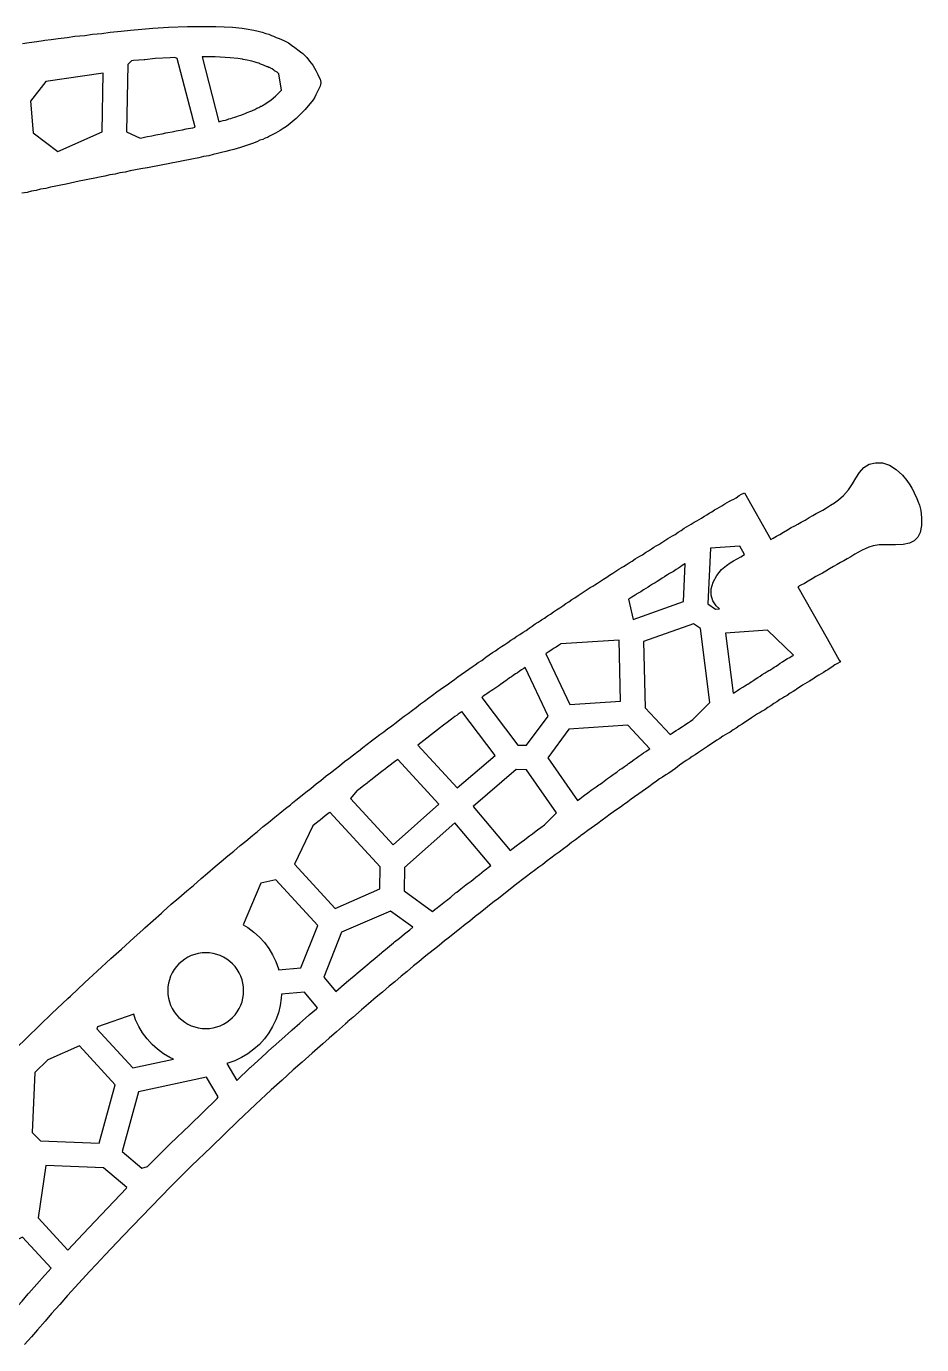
# Model space of a CAD drawing. Header units: millimetres. Extents: x -12 to 3175, y -37 to 611.
# Drawn here: x 1513.9 to 1660.2, y 386.7 to 602.2 of the extents above; entities that cross this region are included whole.
import ezdxf

# ---------------------------------------------------------------- set-up
doc = ezdxf.new("R2010")
doc.units = ezdxf.units.MM
doc.layers.add('default', color=7, linetype='Continuous')

msp = doc.modelspace()

# ---------------------------------------------------------------- linework, layer by layer
at = {"layer": 'default'}
for points in [[(1513.25, 599.41), (1514.33, 599.59), (1515.58, 599.74), (1516.66, 599.93), (1516.91, 599.95), (1517.94, 600.07), (1519.09, 600.26), (1520.53, 600.41), (1521.83, 600.59), (1523.42, 600.74), (1524.72, 600.93), (1526.21, 601.07), (1527.59, 601.26), (1529.37, 601.41), (1530.89, 601.59), (1532.76, 601.74), (1534.54, 601.93), (1536.32, 602.02), (1537.13, 602.07), (1540.22, 602.22), (1543.1, 602.22), (1544.88, 602.22), (1547.55, 602.07), (1549.15, 601.93), (1550.13, 601.74), (1550.76, 601.64), (1551.04, 601.59), (1551.75, 601.41), (1552.45, 601.26), (1553.01, 601.07), (1553.52, 600.93), (1553.94, 600.74), (1554.3, 600.59), (1554.71, 600.41), (1555.2, 600.26), (1555.6, 600.07), (1555.95, 599.92), (1556.31, 599.72), (1556.72, 599.5), (1557.24, 599.13), (1557.79, 598.76), (1558.47, 598.22), (1558.7, 598.05), (1559.08, 597.76), (1559.71, 597.13), (1560.17, 596.52), (1560.69, 595.86), (1560.99, 595.37), (1561.21, 595.01), (1561.36, 594.67), (1561.55, 594.33), (1561.7, 593.98), (1561.88, 593.57), (1562.03, 593.03), (1562.04, 593), (1562.03, 592.97), (1561.88, 592.43), (1561.7, 592.02), (1561.55, 591.67), (1561.36, 591.33), (1561.21, 591), (1561.01, 590.64), (1560.77, 590.22), (1560.29, 589.6), (1559.97, 589.22), (1559.48, 588.64), (1557.98, 587.14), (1557.02, 586.33), (1556.38, 585.84), (1555.88, 585.52), (1555.38, 585.17), (1554.97, 584.95), (1554.62, 584.74), (1554.29, 584.59), (1553.95, 584.41), (1553.62, 584.26), (1553.28, 584.07), (1552.93, 583.93), (1552.53, 583.74), (1552.05, 583.59), (1551.64, 583.41), (1551.27, 583.26), (1550.86, 583.07), (1550.36, 582.93), (1549.88, 582.74), (1549.36, 582.59), (1548.88, 582.41), (1548.34, 582.26), (1547.79, 582.07), (1547.1, 581.93), (1546.47, 581.74), (1545.77, 581.59), (1545.14, 581.41), (1544.42, 581.26), (1543.71, 581.07), (1542.84, 580.93), (1542.06, 580.74), (1541.18, 580.59), (1540.4, 580.41), (1539.51, 580.26), (1538.73, 580.07), (1537.84, 579.93), (1537.06, 579.74), (1536.18, 579.59), (1535.4, 579.41), (1534.49, 579.26), (1533.66, 579.08), (1533.64, 579.07), (1532.6, 578.93), (1531.75, 578.74), (1530.85, 578.59), (1530.06, 578.41), (1529.18, 578.26), (1528.4, 578.07), (1527.51, 577.93), (1526.73, 577.74), (1525.84, 577.59), (1525.06, 577.41), (1524.18, 577.26), (1523.4, 577.07), (1522.53, 576.93), (1521.82, 576.74), (1521.09, 576.59), (1520.38, 576.41), (1519.51, 576.26), (1518.73, 576.07), (1517.84, 575.93), (1517.07, 575.74), (1516.2, 575.59), (1515.49, 575.41), (1514.75, 575.26), (1514.04, 575.07), (1513.17, 574.93)], [(1535.03, 584.46), (1535.35, 584.52), (1536.07, 584.64), (1536.69, 584.79), (1537.02, 584.86), (1537.74, 584.98), (1538.36, 585.12), (1538.68, 585.19), (1539.41, 585.31), (1540.03, 585.46), (1540.35, 585.52), (1541.07, 585.64), (1541.45, 585.73), (1538.54, 596.97), (1538.16, 597.11), (1537.39, 597.08), (1534.94, 596.94), (1533.27, 596.77), (1533.15, 596.76), (1531.39, 596.62), (1531.07, 596.58), (1530.47, 596.01), (1530.26, 584.95), (1532.5, 583.96), (1532.75, 584), (1533.43, 584.15), (1533.68, 584.19), (1534.41, 584.31), (1535.03, 584.46)], [(1553.83, 595.38), (1553.72, 595.44), (1553.63, 595.48), (1553.53, 595.52), (1553.42, 595.58), (1553.24, 595.63), (1552.65, 595.85), (1552.34, 596), (1552.06, 596.11), (1551.9, 596.18), (1551.81, 596.22), (1551.63, 596.27), (1551.43, 596.33), (1551.14, 596.43), (1550.71, 596.52), (1550.49, 596.57), (1550, 596.7), (1549.32, 596.81), (1549.21, 596.83), (1548.46, 596.97), (1547.19, 597.08), (1544.74, 597.22), (1542.61, 597.22), (1545.35, 586.62), (1545.69, 586.72), (1546.04, 586.81), (1546.46, 586.9), (1546.77, 587), (1547, 587.08), (1547.31, 587.16), (1547.58, 587.26), (1547.98, 587.4), (1548.29, 587.49), (1548.56, 587.59), (1548.94, 587.72), (1549.11, 587.77), (1549.22, 587.82), (1549.4, 587.89), (1549.67, 588), (1549.98, 588.15), (1550.58, 588.37), (1550.75, 588.43), (1550.86, 588.48), (1550.98, 588.53), (1551.1, 588.58), (1551.21, 588.64), (1551.58, 588.83), (1551.72, 588.89), (1551.86, 588.97), (1552.23, 589.15), (1552.34, 589.2), (1552.48, 589.28), (1552.57, 589.33), (1552.73, 589.42), (1553.01, 589.61), (1553.22, 589.75), (1553.51, 589.94), (1553.87, 590.21), (1554.6, 590.83), (1555.56, 591.79), (1555.17, 594.45), (1554.85, 594.71), (1554.46, 594.97), (1554.33, 595.05), (1554.05, 595.25), (1553.9, 595.34), (1553.83, 595.38)], [(1515, 584.8), (1519.05, 581.77), (1526.26, 584.96), (1526.44, 594.56), (1517.05, 593.21), (1514.54, 589.98), (1515, 584.8)], [(1510.37, 433.4), (1514.01, 436.94), (1518.03, 440.82), (1520.67, 443.28), (1521.1, 443.68), (1523.43, 445.89), (1525.48, 447.75), (1527.7, 449.82), (1529.45, 451.38), (1531.43, 453.21), (1532.95, 454.55), (1533.27, 454.85), (1534.61, 456.07), (1535.99, 457.26), (1536.26, 457.5), (1537.58, 458.7), (1538.8, 459.74), (1540.09, 460.88), (1541.18, 461.78), (1542.43, 462.89), (1543.51, 463.78), (1544.75, 464.87), (1545.75, 465.69), (1546.84, 466.63), (1547.77, 467.37), (1548.84, 468.29), (1549.77, 469.04), (1550.82, 469.94), (1551.68, 470.61), (1552.6, 471.39), (1553.45, 472.06), (1554.49, 472.94), (1555.34, 473.61), (1556.25, 474.37), (1557.03, 474.96), (1557.39, 475.26), (1557.92, 475.7), (1558.69, 476.3), (1559.58, 477.04), (1560.36, 477.63), (1561.25, 478.37), (1562.03, 478.96), (1562.9, 479.68), (1563.6, 480.21), (1564.34, 480.79), (1565.05, 481.31), (1565.9, 482.02), (1566.6, 482.54), (1567.34, 483.13), (1568.05, 483.65), (1568.16, 483.74), (1568.16, 483.74), (1568.9, 484.35), (1569.6, 484.87), (1570.32, 485.44), (1570.95, 485.89), (1571.66, 486.44), (1572.29, 486.89), (1572.99, 487.44), (1573.07, 487.5), (1573.62, 487.89), (1574.32, 488.44), (1574.95, 488.89), (1575.66, 489.44), (1576.29, 489.89), (1576.99, 490.44), (1577.62, 490.89), (1578.32, 491.44), (1578.95, 491.89), (1579.66, 492.44), (1580.28, 492.89), (1580.97, 493.42), (1581.53, 493.8), (1582.08, 494.2), (1582.64, 494.57), (1583.31, 495.09), (1583.86, 495.47), (1584.41, 495.87), (1584.97, 496.24), (1585.64, 496.76), (1586.19, 497.13), (1586.73, 497.52), (1587.22, 497.82), (1587.75, 498.2), (1588.3, 498.57), (1588.97, 499.09), (1589.53, 499.46), (1590.06, 499.85), (1590.55, 500.15), (1591.06, 500.52), (1591.55, 500.82), (1592.06, 501.18), (1592.55, 501.48), (1593.06, 501.85), (1593.55, 502.15), (1594.06, 502.52), (1594.55, 502.82), (1595.06, 503.18), (1595.55, 503.48), (1596.06, 503.85), (1596.55, 504.15), (1597.06, 504.52), (1597.55, 504.82), (1597.87, 505.05), (1598.06, 505.18), (1598.55, 505.48), (1599.06, 505.85), (1599.55, 506.15), (1600.06, 506.52), (1600.55, 506.82), (1601.06, 507.18), (1601.55, 507.48), (1602.06, 507.85), (1602.55, 508.15), (1603.06, 508.52), (1603.55, 508.82), (1604.06, 509.18), (1604.55, 509.48), (1605.06, 509.85), (1605.54, 510.15), (1606.04, 510.5), (1606.45, 510.72), (1606.82, 510.94), (1607.23, 511.17), (1607.56, 511.4), (1607.73, 511.52), (1608.21, 511.82), (1608.73, 512.18), (1609.21, 512.48), (1609.73, 512.85), (1610.21, 513.15), (1610.71, 513.5), (1611.12, 513.72), (1611.13, 513.73), (1611.49, 513.94), (1611.9, 514.17), (1612.4, 514.52), (1612.88, 514.81), (1613.38, 515.16), (1613.79, 515.39), (1614.16, 515.61), (1614.57, 515.84), (1615.07, 516.19), (1615.54, 516.48), (1616.04, 516.83), (1616.45, 517.06), (1616.82, 517.28), (1617.23, 517.5), (1617.73, 517.85), (1618.21, 518.15), (1618.71, 518.5), (1619.12, 518.72), (1619.49, 518.94), (1619.9, 519.17), (1620.4, 519.52), (1620.88, 519.81), (1621.38, 520.16), (1621.79, 520.39), (1622.16, 520.61), (1622.56, 520.83), (1623.05, 521.17), (1623.45, 521.39), (1623.82, 521.61), (1624.23, 521.83), (1624.47, 522), (1624.71, 522.17), (1625.12, 522.39), (1625.49, 522.61), (1625.9, 522.83), (1626.38, 523.17), (1626.79, 523.39), (1627.16, 523.61), (1627.56, 523.83), (1628.05, 524.17), (1628.45, 524.39), (1628.8, 524.59), (1629.14, 524.74), (1629.49, 524.95), (1629.9, 525.17), (1630.38, 525.5), (1630.79, 525.72), (1631.14, 525.92), (1631.25, 525.98), (1635.57, 518.35), (1635.96, 518.57), (1636.49, 518.85), (1637.04, 519.15), (1637.65, 519.51), (1638.3, 519.91), (1638.91, 520.27), (1639.46, 520.57), (1639.99, 520.85), (1640.54, 521.15), (1641.15, 521.51), (1641.8, 521.91), (1642.41, 522.27), (1642.96, 522.57), (1643.49, 522.85), (1644.04, 523.15), (1644.65, 523.51), (1645.31, 523.92), (1645.96, 524.33), (1646.64, 524.81), (1647.43, 525.5), (1648.26, 526.45), (1648.92, 527.45), (1649.45, 528.38), (1650.03, 529.28), (1650.77, 530.08), (1651.63, 530.62), (1652.66, 530.88), (1653.83, 530.86), (1654.96, 530.5), (1656.04, 529.8), (1657.06, 528.84), (1657.81, 527.96), (1658.27, 527.28), (1658.59, 526.72), (1658.85, 526.21), (1659.1, 525.7), (1659.35, 525.19), (1659.6, 524.62), (1659.84, 523.94), (1660.06, 523.05), (1660.21, 521.89), (1660.19, 520.6), (1659.97, 519.5), (1659.58, 518.7), (1659.01, 518.1), (1658.24, 517.71), (1657.21, 517.49), (1655.92, 517.44), (1654.54, 517.48), (1653.26, 517.45), (1652.26, 517.3), (1651.55, 517.08), (1650.99, 516.83), (1650.46, 516.57), (1649.91, 516.26), (1649.3, 515.91), (1648.65, 515.51), (1648.04, 515.15), (1647.49, 514.85), (1646.96, 514.57), (1646.41, 514.27), (1645.8, 513.91), (1645.15, 513.51), (1644.54, 513.15), (1643.99, 512.85), (1643.46, 512.57), (1642.91, 512.27), (1642.3, 511.91), (1641.65, 511.51), (1641.04, 511.15), (1640.49, 510.85), (1639.98, 510.58), (1644.77, 502.12), (1646.75, 498.63), (1646.92, 498.33), (1646.82, 498.28), (1646.45, 498.06), (1646.04, 497.83), (1645.54, 497.48), (1645.07, 497.19), (1644.87, 497.05), (1644.57, 496.84), (1644.16, 496.61), (1643.79, 496.39), (1643.38, 496.16), (1642.88, 495.81), (1642.4, 495.52), (1641.9, 495.17), (1641.49, 494.94), (1641.12, 494.72), (1640.71, 494.5), (1640.21, 494.15), (1639.73, 493.85), (1639.62, 493.77), (1639.62, 493.77), (1639.21, 493.48), (1638.73, 493.19), (1638.23, 492.84), (1637.82, 492.61), (1637.45, 492.39), (1637.04, 492.16), (1636.54, 491.81), (1636.06, 491.52), (1635.55, 491.15), (1635.07, 490.85), (1634.57, 490.5), (1634.16, 490.28), (1633.79, 490.06), (1633.38, 489.83), (1632.88, 489.48), (1632.59, 489.3), (1632.4, 489.18), (1631.88, 488.82), (1631.4, 488.52), (1630.88, 488.15), (1630.4, 487.85), (1629.88, 487.48), (1629.4, 487.19), (1628.9, 486.84), (1628.49, 486.61), (1628.12, 486.39), (1627.71, 486.16), (1627.21, 485.81), (1626.73, 485.52), (1626.21, 485.15), (1625.73, 484.85), (1625.21, 484.48), (1624.73, 484.18), (1624.21, 483.82), (1623.73, 483.52), (1623.21, 483.15), (1622.73, 482.85), (1622.21, 482.48), (1622.19, 482.47), (1621.73, 482.18), (1621.19, 481.8), (1620.64, 481.43), (1619.97, 480.91), (1619.42, 480.54), (1618.88, 480.15), (1618.4, 479.85), (1617.88, 479.48), (1617.39, 479.18), (1616.86, 478.8), (1616.31, 478.43), (1615.64, 477.91), (1615.08, 477.53), (1614.53, 477.13), (1613.97, 476.76), (1613.3, 476.24), (1612.75, 475.87), (1612.2, 475.47), (1611.64, 475.09), (1611.46, 474.96), (1611.46, 474.96), (1610.97, 474.57), (1610.41, 474.2), (1609.86, 473.8), (1609.3, 473.42), (1608.62, 472.89), (1607.99, 472.45), (1607.31, 471.91), (1606.75, 471.54), (1606.2, 471.13), (1605.64, 470.76), (1604.95, 470.22), (1604.53, 469.92), (1604.32, 469.78), (1603.62, 469.22), (1602.99, 468.78), (1602.29, 468.22), (1601.66, 467.78), (1600.95, 467.22), (1600.32, 466.78), (1599.62, 466.22), (1598.99, 465.78), (1598.29, 465.22), (1597.66, 464.78), (1596.95, 464.22), (1596.32, 463.78), (1595.62, 463.22), (1594.99, 462.77), (1594.27, 462.2), (1593.6, 461.71), (1593.56, 461.68), (1592.69, 460.96), (1591.92, 460.37), (1591.05, 459.65), (1590.34, 459.13), (1589.6, 458.54), (1588.9, 458.02), (1588.03, 457.29), (1587.25, 456.7), (1586.36, 455.96), (1585.58, 455.37), (1584.69, 454.63), (1583.92, 454.04), (1583.03, 453.3), (1582.61, 452.98), (1582.25, 452.7), (1581.36, 451.96), (1580.58, 451.37), (1579.69, 450.63), (1578.91, 450.03), (1578.01, 449.28), (1577.15, 448.61), (1576.1, 447.7), (1575.17, 446.96), (1574.1, 446.04), (1573.17, 445.29), (1572.08, 444.35), (1571.08, 443.53), (1569.82, 442.42), (1568.67, 441.46), (1567.25, 440.18), (1566.45, 439.51), (1566.38, 439.45), (1566.03, 439.15), (1564.58, 437.85), (1563.36, 436.81), (1562.32, 435.88), (1561.9, 435.5), (1560.59, 434.38), (1558.97, 432.9), (1557.51, 431.64), (1555.67, 429.94), (1553.89, 428.34), (1551.36, 425.96), (1548.45, 423.24), (1544.07, 419), (1540.86, 415.94), (1538.03, 413.11), (1538.03, 413.11), (1537.49, 412.57), (1534.29, 409.22), (1529.73, 404.52), (1526.79, 401.39), (1525.36, 399.88), (1525.36, 399.88), (1524.2, 398.66), (1522.47, 396.74), (1520.62, 394.74), (1519.35, 393.28), (1518, 391.79), (1516.95, 390.56), (1515.68, 389.13), (1514.71, 387.98), (1513.59, 386.71)], [(1625.81, 510.29), (1626.11, 511.37), (1626.71, 512.44), (1627.52, 513.4), (1628.29, 514.09), (1628.93, 514.53), (1629.48, 514.84), (1630.04, 515.15), (1630.65, 515.51), (1631.23, 515.87), (1630.47, 517.22), (1625.69, 516.91), (1625.28, 507.79), (1626.5, 506.94), (1627.17, 506.98), (1626.61, 507.48), (1626.06, 508.3), (1625.8, 509.23), (1625.81, 510.29)], [(1619.64, 513.12), (1619.31, 512.94), (1619.01, 512.76), (1618.86, 512.68), (1618.69, 512.58), (1618.42, 512.39), (1618.16, 512.22), (1617.81, 512.01), (1617.44, 511.74), (1616.98, 511.45), (1616.64, 511.27), (1616.35, 511.09), (1616.2, 511.01), (1616.03, 510.92), (1615.75, 510.72), (1615.49, 510.55), (1615.15, 510.34), (1614.77, 510.08), (1614.31, 509.79), (1613.97, 509.6), (1613.68, 509.43), (1613.53, 509.34), (1613.36, 509.25), (1613.09, 509.06), (1612.83, 508.89), (1612.49, 508.68), (1612.31, 508.55), (1613.06, 505.27), (1621.3, 508.21), (1621.58, 514.37), (1621.53, 514.34), (1621.36, 514.25), (1621.09, 514.06), (1620.82, 513.88), (1620.48, 513.67), (1620.11, 513.41), (1619.64, 513.12)], [(1621.1, 487.77), (1621.45, 487.98), (1621.83, 488.26), (1622.1, 488.44), (1622.45, 488.65), (1622.83, 488.92), (1622.83, 488.92), (1625.57, 491.7), (1624.05, 503.77), (1622.93, 504.55), (1614.76, 501.64), (1615.01, 490.82), (1619.11, 486.44), (1619.44, 486.65), (1619.83, 486.92), (1620.1, 487.11), (1620.45, 487.32), (1620.83, 487.59), (1621.1, 487.77)], [(1630.97, 494.21), (1631.3, 494.4), (1631.6, 494.57), (1631.75, 494.66), (1631.92, 494.75), (1632.19, 494.94), (1632.45, 495.11), (1632.78, 495.32), (1633.16, 495.59), (1633.44, 495.78), (1633.79, 495.99), (1634.17, 496.26), (1634.63, 496.55), (1634.97, 496.73), (1635.26, 496.91), (1635.41, 496.99), (1635.58, 497.08), (1635.86, 497.28), (1636.11, 497.45), (1636.45, 497.65), (1636.83, 497.92), (1637.11, 498.11), (1637.46, 498.32), (1637.84, 498.59), (1638.3, 498.88), (1638.64, 499.06), (1638.93, 499.24), (1639.08, 499.32), (1639.25, 499.42), (1639.25, 499.42), (1635.04, 503.49), (1628.17, 503.04), (1629.41, 493.2), (1629.5, 493.26), (1629.78, 493.44), (1630.13, 493.66), (1630.5, 493.92), (1630.97, 494.21)], [(1600.17, 500.56), (1599.83, 500.35), (1599.45, 500.08), (1599.17, 499.89), (1598.83, 499.68), (1598.76, 499.63), (1602.7, 491.34), (1610.98, 491.88), (1610.76, 501.89), (1601.22, 501.26), (1601.17, 501.23), (1600.83, 501.02), (1600.45, 500.74), (1600.17, 500.56)], [(1594.17, 496.56), (1593.83, 496.35), (1593.45, 496.08), (1593.18, 495.9), (1592.84, 495.69), (1592.45, 495.41), (1592.3, 495.3), (1591.9, 495.03), (1591.37, 494.63), (1591.08, 494.41), (1590.6, 494.1), (1590.14, 493.76), (1589.85, 493.57), (1589.51, 493.36), (1589.12, 493.08), (1588.97, 492.97), (1588.56, 492.7), (1588.34, 492.52), (1594.22, 484.71), (1595.65, 484.7), (1599.16, 489.47), (1595.4, 497.38), (1595.17, 497.23), (1594.83, 497.02), (1594.45, 496.74), (1594.17, 496.56)], [(1583.17, 488.8), (1582.65, 488.43), (1582.05, 487.96), (1581.84, 487.81), (1581.55, 487.6), (1577.89, 484.7), (1584.29, 477.74), (1590.48, 483.02), (1585.08, 490.19), (1584.95, 490.1), (1584.48, 489.76), (1584.31, 489.64), (1583.91, 489.37), (1583.37, 488.95), (1583.17, 488.8)], [(1606.52, 477.58), (1606.99, 477.9), (1607.46, 478.24), (1607.64, 478.36), (1608.04, 478.63), (1608.57, 479.04), (1608.86, 479.25), (1609.33, 479.56), (1609.8, 479.91), (1609.97, 480.03), (1610.38, 480.3), (1610.9, 480.71), (1611.19, 480.92), (1611.66, 481.23), (1612.13, 481.57), (1612.3, 481.69), (1612.71, 481.96), (1613.24, 482.37), (1613.53, 482.59), (1614.01, 482.9), (1614.47, 483.24), (1614.76, 483.43), (1615.11, 483.65), (1615.49, 483.92), (1615.77, 484.1), (1615.8, 484.13), (1612.21, 487.96), (1602.54, 487.32), (1599.11, 482.66), (1603.96, 475.69), (1603.97, 475.69), (1604.37, 475.96), (1604.91, 476.38), (1605.11, 476.53), (1605.63, 476.9), (1606.22, 477.36), (1606.52, 477.58)], [(1571.23, 479.79), (1571.01, 479.63), (1570.39, 479.16), (1569.72, 478.63), (1569.57, 478.52), (1568.98, 478.08), (1568.23, 477.46), (1568.02, 477.29), (1567.92, 477.22), (1566.88, 475.98), (1573.86, 468.4), (1581.31, 475.06), (1574.58, 482.38), (1574.05, 481.96), (1573.84, 481.81), (1573.32, 481.44), (1572.71, 480.95), (1572.57, 480.85), (1571.98, 480.41), (1571.23, 479.79)], [(1594.77, 468.86), (1595.29, 469.23), (1595.89, 469.7), (1596.1, 469.86), (1596.63, 470.23), (1597.23, 470.7), (1597.44, 470.86), (1597.96, 471.23), (1598.56, 471.7), (1598.67, 471.79), (1600.53, 473.62), (1595.6, 480.7), (1593.94, 480.71), (1586.89, 474.7), (1592.96, 467.49), (1593.23, 467.7), (1593.44, 467.86), (1593.96, 468.23), (1594.56, 468.7), (1594.77, 468.86)], [(1557.73, 465.25), (1564.37, 458.03), (1571.67, 461.2), (1571.71, 464.83), (1563.51, 473.74), (1563.4, 473.66), (1562.7, 473.13), (1561.89, 472.45), (1561.73, 472.32), (1561.03, 471.79), (1560.73, 471.54), (1557.73, 465.25)], [(1584.05, 460.55), (1584.22, 460.68), (1584.91, 461.21), (1585.7, 461.87), (1585.92, 462.04), (1586.56, 462.5), (1587.22, 463.04), (1587.37, 463.15), (1587.96, 463.59), (1588.73, 464.22), (1588.89, 464.35), (1589.58, 464.88), (1589.79, 465.05), (1583.92, 472.03), (1575.71, 464.69), (1575.66, 460.89), (1580.28, 457.52), (1580.72, 457.88), (1580.88, 458.01), (1581.58, 458.54), (1582.38, 459.21), (1582.55, 459.34), (1583.24, 459.87), (1584.05, 460.55)], [(1549.34, 455.33), (1550.09, 454.88), (1551.07, 454.16), (1551.97, 453.34), (1552.79, 452.44), (1553.51, 451.46), (1554.14, 450.42), (1554.66, 449.32), (1555.07, 448.17), (1555.12, 447.97), (1558.77, 448.29), (1561.54, 455.21), (1554.65, 462.69), (1552.21, 462.13), (1549.34, 455.33)], [(1568.87, 448.18), (1569.9, 449.08), (1570.04, 449.19), (1570.91, 449.88), (1571.91, 450.75), (1572.05, 450.86), (1572.91, 451.55), (1573.9, 452.4), (1574.07, 452.54), (1574.86, 453.16), (1575.71, 453.87), (1575.88, 454.01), (1576.58, 454.54), (1577.04, 454.93), (1573.4, 457.59), (1565.41, 454.13), (1562.48, 446.79), (1564.49, 444.43), (1565.34, 445.18), (1565.46, 445.29), (1566.56, 446.21), (1567.77, 447.28), (1567.91, 447.4), (1568.87, 448.18)], [(1549.37, 445.18), (1549.28, 445.78), (1549.14, 446.37), (1548.93, 446.94), (1548.67, 447.49), (1548.36, 448.02), (1548, 448.5), (1547.59, 448.95), (1547.14, 449.36), (1546.65, 449.73), (1546.13, 450.04), (1545.58, 450.3), (1545, 450.5), (1544.41, 450.65), (1543.81, 450.74), (1543.2, 450.77), (1542.6, 450.74), (1541.99, 450.65), (1541.4, 450.5), (1540.83, 450.3), (1540.28, 450.04), (1539.76, 449.73), (1539.27, 449.36), (1538.82, 448.95), (1538.41, 448.5), (1538.05, 448.02), (1537.74, 447.49), (1537.47, 446.94), (1537.27, 446.37), (1537.12, 445.78), (1537.03, 445.18), (1537, 444.57), (1537.03, 443.96), (1537.12, 443.36), (1537.27, 442.77), (1537.47, 442.2), (1537.74, 441.65), (1538.05, 441.13), (1538.41, 440.64), (1538.82, 440.19), (1539.27, 439.78), (1539.76, 439.42), (1540.28, 439.1), (1540.83, 438.84), (1541.4, 438.64), (1541.99, 438.49), (1542.6, 438.4), (1543.2, 438.37), (1543.81, 438.4), (1544.41, 438.49), (1545, 438.64), (1545.58, 438.84), (1546.13, 439.1), (1546.65, 439.42), (1547.14, 439.78), (1547.59, 440.19), (1548, 440.64), (1548.36, 441.13), (1548.67, 441.65), (1548.93, 442.2), (1549.14, 442.77), (1549.28, 443.36), (1549.37, 443.96), (1549.4, 444.57), (1549.37, 445.18)], [(1557.23, 438.08), (1557.34, 438.18), (1558.6, 439.26), (1560.02, 440.53), (1560.12, 440.62), (1561.3, 441.62), (1561.48, 441.79), (1559.32, 444.33), (1555.57, 443.99), (1555.54, 443.36), (1555.36, 442.15), (1555.07, 440.97), (1554.66, 439.83), (1554.14, 438.73), (1553.51, 437.68), (1552.79, 436.7), (1551.97, 435.8), (1551.07, 434.99), (1550.09, 434.26), (1549.05, 433.63), (1547.95, 433.11), (1546.8, 432.7), (1546.63, 432.66), (1548.26, 429.91), (1550.46, 431.99), (1550.55, 432.07), (1552.31, 433.64), (1554.13, 435.32), (1554.23, 435.4), (1555.64, 436.64), (1557.23, 438.08)], [(1531.31, 431.94), (1537.95, 433.35), (1537.36, 433.63), (1536.31, 434.26), (1535.34, 434.99), (1534.43, 435.8), (1533.62, 436.7), (1532.89, 437.68), (1532.27, 438.73), (1531.75, 439.83), (1531.43, 440.72), (1525.54, 438.68), (1525.4, 438.36), (1531.31, 431.94)], [(1516.22, 420.03), (1525.79, 419.63), (1528.39, 429.2), (1522.55, 435.55), (1517.41, 433.27), (1515.26, 431.18), (1514.85, 421.38), (1516.22, 420.03)], [(1540.61, 422.61), (1544.97, 426.83), (1545.03, 426.89), (1545.08, 426.93), (1545.21, 427.22), (1543.32, 430.41), (1532.22, 428.04), (1529.56, 418.27), (1532.76, 415.53), (1533.71, 415.85), (1533.87, 416.02), (1533.95, 416.11), (1537.32, 419.47), (1537.41, 419.56), (1540.61, 422.61)], [(1530.29, 412.37), (1526.52, 415.6), (1517.08, 415.99), (1515.82, 407.42), (1520.65, 402.17), (1523.15, 404.82), (1526.09, 407.95), (1526.14, 408), (1530.28, 412.27), (1530.29, 412.37)], [(1514.29, 395.13), (1515.6, 396.6), (1516.85, 398.03), (1516.95, 398.13), (1517.94, 399.21), (1513.26, 404.3), (1504.23, 399.74), (1504.24, 399.33), (1511.28, 391.67), (1511.85, 392.35), (1511.95, 392.47), (1513.19, 393.84), (1514.19, 395.03), (1514.29, 395.13)]]:
    msp.add_lwpolyline(points, dxfattribs=at)

doc.saveas('drawing.dxf')
